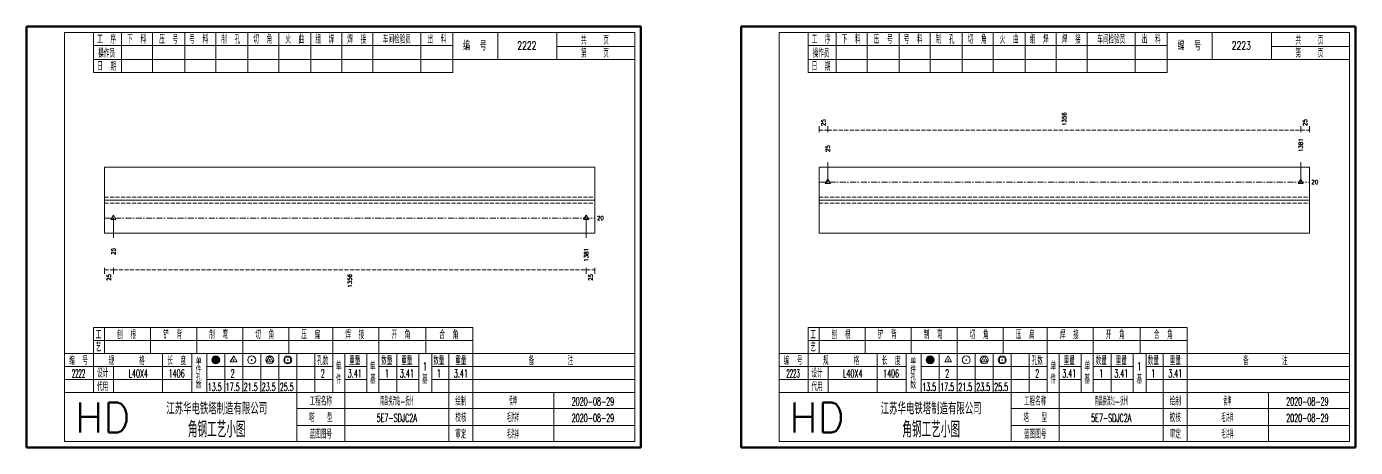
# Model space of a CAD drawing. Extents: x 0 to 5305, y 0 to 1513.
# Drawn here: x 1785 to 2449, y 782 to 992 of the extents above; entities that cross this region are included whole.
import ezdxf
from ezdxf.enums import TextEntityAlignment as Align

# ---------------------------------------------------------------- set-up
doc = ezdxf.new("R2010")
doc.units = 0
doc.header["$MEASUREMENT"] = 0
doc.linetypes.add('一点画线', pattern=[5.2, 3, -1, 0.2, -1])
doc.linetypes.add('虚线', pattern=[2.75, 2, -0.75])
doc.layers.get('0').update_dxf_attribs({"linetype": 'CONTINUOUS', "lineweight": 25})
doc.layers.add('1', color=7, linetype='CONTINUOUS', lineweight=25)
doc.layers.add('4', color=7, linetype='CONTINUOUS', lineweight=25)
doc.styles.get("Standard").update_dxf_attribs({"font": 'simplex.shx', "width": 0.7, "height": 3, "bigfont": 'gbhzfs.shx'})

msp = doc.modelspace()

# ---------------------------------------------------------------- linework, layer by layer
at = {"color": 8, "linetype": 'Continuous', "lineweight": 9}
for p, q in [((2181, 939.25), (2181, 942.25)), ((2185.36, 939.25), (2185.36, 942.25)), ((2185.36, 939.25), (2185.36, 942.25)), ((2421.64, 939.25), (2421.64, 942.25)), ((2421.64, 939.25), (2421.64, 942.25)), ((2426, 939.25), (2426, 942.25)), ((1824, 871.25), (1824, 868.25)), ((1828.36, 871.25), (1828.36, 868.25)), ((1828.36, 871.25), (1828.36, 868.25)), ((2064.64, 871.25), (2064.64, 868.25)), ((2064.64, 871.25), (2064.64, 868.25)), ((2069, 871.25), (2069, 868.25))]:
    msp.add_line(p, q, dxfattribs=at)
at = {"color": 8, "linetype": '虚线', "lineweight": 9}
for p, q in [((2181, 940.25), (2185.36, 940.25)), ((2185.36, 940.25), (2421.64, 940.25)), ((2421.64, 940.25), (2426, 940.25)), ((1824, 870.25), (1828.36, 870.25)), ((1828.36, 870.25), (2064.64, 870.25)), ((2064.64, 870.25), (2069, 870.25))]:
    msp.add_line(p, q, dxfattribs=at)
at = {"color": 7, "linetype": 'Continuous', "lineweight": 13}
for p, q in [((2185.36, 914.25), (2185.36, 924.25)), ((2421.64, 914.25), (2421.64, 924.25)), ((2185.36, 915.75), (2184.06, 913.5)), ((2184.06, 913.5), (2186.66, 913.5)), ((2185.21, 914.1), (2185.51, 914.4)), ((2185.51, 914.1), (2185.21, 914.4)), ((2186.66, 913.5), (2185.36, 915.75)), ((2421.64, 915.75), (2420.34, 913.5)), ((2420.34, 913.5), (2422.94, 913.5)), ((2421.49, 914.1), (2421.79, 914.4)), ((2421.79, 914.1), (2421.49, 914.4)), ((2422.94, 913.5), (2421.64, 915.75)), ((1828.36, 896.25), (1828.36, 886.25)), ((2064.64, 896.25), (2064.64, 886.25))]:
    msp.add_line(p, q, dxfattribs=at)
at = {"color": 7, "linetype": 'Continuous', "lineweight": 18}
for p, q in [((1824, 921.75), (1824, 888.75)), ((1824, 921.75), (2069, 921.75)), ((2069, 921.75), (2069, 888.75)), ((2181, 921.75), (2181, 888.75)), ((2181, 921.75), (2426, 921.75)), ((2426, 921.75), (2426, 888.75)), ((1824, 905.25), (2069, 905.25)), ((2181, 905.25), (2426, 905.25))]:
    msp.add_line(p, q, dxfattribs=at)
at = {"color": 3, "linetype": '一点画线', "lineweight": 13}
for p, q in [((2181, 914.25), (2426, 914.25)), ((1824, 896.25), (2069, 896.25))]:
    msp.add_line(p, q, dxfattribs=at)
at = {"color": 1, "linetype": '虚线', "lineweight": 18}
for p, q in [((1824, 906.75), (2069, 906.75)), ((1824, 903.75), (2069, 903.75)), ((2181, 906.75), (2426, 906.75)), ((2181, 903.75), (2426, 903.75))]:
    msp.add_line(p, q, dxfattribs=at)
at = {"layer": '1', "color": 7, "linetype": 'Continuous', "lineweight": 13}
for p, q in [((1828.36, 897.75), (1827.06, 895.5)), ((1828.21, 896.1), (1828.51, 896.4)), ((1828.51, 896.1), (1828.21, 896.4)), ((1829.66, 895.5), (1828.36, 897.75)), ((2064.64, 897.75), (2063.34, 895.5)), ((2064.49, 896.1), (2064.79, 896.4)), ((2064.79, 896.1), (2064.49, 896.4)), ((2065.94, 895.5), (2064.64, 897.75)), ((1827.06, 895.5), (1829.66, 895.5)), ((2063.34, 895.5), (2065.94, 895.5))]:
    msp.add_line(p, q, dxfattribs=at)
at = {"layer": '1', "color": 7, "linetype": 'Continuous', "lineweight": 18}
for p, q in [((1824, 888.75), (2069, 888.75)), ((2181, 888.75), (2426, 888.75))]:
    msp.add_line(p, q, dxfattribs=at)
at = {"layer": '4', "color": 1, "linetype": 'Continuous', "lineweight": 50}
for p, q in [((2092, 992), (1785, 992)), ((1785, 992), (1785, 781.5)), ((2092, 781.5), (2092, 992)), ((2449, 992), (2142, 992)), ((2142, 992), (2142, 781.5)), ((2449, 781.5), (2449, 992)), ((1785, 781.5), (2092, 781.5)), ((2142, 781.5), (2449, 781.5))]:
    msp.add_line(p, q, dxfattribs=at)
at = {"layer": '4', "color": 1, "linetype": 'Continuous', "lineweight": 18}
for p, q in [((2089, 989), (1804, 989)), ((1804, 989), (1804, 784.5)), ((1818.5, 989), (1818.5, 969)), ((1832.5, 989), (1832.5, 969)), ((1848, 989), (1848, 969)), ((1864, 989), (1864, 969)), ((1879.5, 989), (1879.5, 969)), ((1895.5, 989), (1895.5, 969)), ((1911, 989), (1911, 969)), ((1927, 989), (1927, 969)), ((1942.5, 989), (1942.5, 969)), ((1958, 989), (1958, 969)), ((1982, 989), (1982, 969)), ((1998, 989), (1998, 969)), ((2020.5, 989), (2020.5, 975.5)), ((2050, 989), (2050, 975.5)), ((2089, 784.5), (2089, 989)), ((2446, 989), (2161, 989)), ((2161, 989), (2161, 784.5)), ((2175.5, 989), (2175.5, 969)), ((2189.5, 989), (2189.5, 969)), ((2205, 989), (2205, 969)), ((2221, 989), (2221, 969)), ((2236.5, 989), (2236.5, 969)), ((2252.5, 989), (2252.5, 969)), ((2268, 989), (2268, 969)), ((2284, 989), (2284, 969)), ((2299.5, 989), (2299.5, 969)), ((2315, 989), (2315, 969)), ((2339, 989), (2339, 969)), ((2355, 989), (2355, 969)), ((2377.5, 989), (2377.5, 975.5)), ((2407, 989), (2407, 975.5)), ((2446, 784.5), (2446, 989)), ((1818.5, 982.5), (1998, 982.5)), ((2050, 982), (2089, 982)), ((2175.5, 982.5), (2355, 982.5)), ((2407, 982), (2446, 982)), ((1818.5, 975.5), (2089, 975.5)), ((2175.5, 975.5), (2446, 975.5)), ((1818.5, 969), (1998, 969)), ((2175.5, 969), (2355, 969)), ((1818.5, 841.5), (2008, 841.5)), ((1818.5, 841.5), (1818.5, 828.5)), ((1824, 841.5), (1824, 828.5)), ((1847, 841.5), (1847, 828.5)), ((1870, 841.5), (1870, 828.5)), ((1893, 841.5), (1893, 828.5)), ((1916, 841.5), (1916, 828.5)), ((1938, 841.5), (1938, 828.5)), ((1961, 841.5), (1961, 828.5)), ((1984.5, 841.5), (1984.5, 828.5)), ((2008, 841.5), (2008, 828.5)), ((2175.5, 841.5), (2365, 841.5)), ((2175.5, 841.5), (2175.5, 828.5)), ((2181, 841.5), (2181, 828.5)), ((2204, 841.5), (2204, 828.5)), ((2227, 841.5), (2227, 828.5)), ((2250, 841.5), (2250, 828.5)), ((2273, 841.5), (2273, 828.5)), ((2295, 841.5), (2295, 828.5)), ((2318, 841.5), (2318, 828.5)), ((2341.5, 841.5), (2341.5, 828.5)), ((2365, 841.5), (2365, 828.5)), ((1818.5, 835), (2008, 835)), ((2175.5, 835), (2365, 835)), ((1804, 828.5), (2089, 828.5)), ((1818.5, 828.5), (1818.5, 809)), ((1853, 828.5), (1853, 809)), ((1867.5, 828.5), (1867.5, 809)), ((1875, 828.5), (1875, 809)), ((1884, 828.5), (1884, 809)), ((1893, 828.5), (1893, 809)), ((1902, 828.5), (1902, 809)), ((1911, 828.5), (1911, 809)), ((1920, 828.5), (1920, 809)), ((1929, 828.5), (1929, 809)), ((1938, 828.5), (1938, 809)), ((1944, 828.5), (1944, 809)), ((1955, 828.5), (1955, 809)), ((1961, 828.5), (1961, 809)), ((1970, 828.5), (1970, 809)), ((1981, 828.5), (1981, 809)), ((1987.5, 828.5), (1987.5, 809)), ((1996, 828.5), (1996, 809)), ((2008, 828.5), (2008, 809)), ((2161, 828.5), (2446, 828.5)), ((2175.5, 828.5), (2175.5, 809)), ((2210, 828.5), (2210, 809)), ((2224.5, 828.5), (2224.5, 809)), ((2232, 828.5), (2232, 809)), ((2241, 828.5), (2241, 809)), ((2250, 828.5), (2250, 809)), ((2259, 828.5), (2259, 809)), ((2268, 828.5), (2268, 809)), ((2277, 828.5), (2277, 809)), ((2286, 828.5), (2286, 809)), ((2295, 828.5), (2295, 809)), ((2301, 828.5), (2301, 809)), ((2312, 828.5), (2312, 809)), ((2318, 828.5), (2318, 809)), ((2327, 828.5), (2327, 809)), ((2338, 828.5), (2338, 809)), ((2344.5, 828.5), (2344.5, 809)), ((2353, 828.5), (2353, 809)), ((2365, 828.5), (2365, 809)), ((1804, 822), (1867.5, 822)), ((1828.5, 822), (1828.5, 809)), ((1875, 822), (1938, 822)), ((1944, 822), (1955, 822)), ((1961, 822), (1981, 822)), ((1987.5, 822), (2089, 822)), ((2161, 822), (2224.5, 822)), ((2185.5, 822), (2185.5, 809)), ((2232, 822), (2295, 822)), ((2301, 822), (2312, 822)), ((2318, 822), (2338, 822)), ((2344.5, 822), (2446, 822)), ((1804, 815.5), (1867.5, 815.5)), ((1875, 815.5), (1938, 815.5)), ((1944, 815.5), (1955, 815.5)), ((1961, 815.5), (1981, 815.5)), ((1987.5, 815.5), (2089, 815.5)), ((2161, 815.5), (2224.5, 815.5)), ((2232, 815.5), (2295, 815.5)), ((2301, 815.5), (2312, 815.5)), ((2318, 815.5), (2338, 815.5)), ((2344.5, 815.5), (2446, 815.5)), ((1804, 809), (2089, 809)), ((1920, 809), (1920, 784.5)), ((1944, 809), (1944, 784.5)), ((1996, 809), (1996, 784.5)), ((2008, 809), (2008, 784.5)), ((2048.5, 809), (2048.5, 784.5)), ((2161, 809), (2446, 809)), ((2277, 809), (2277, 784.5)), ((2301, 809), (2301, 784.5)), ((2353, 809), (2353, 784.5)), ((2365, 809), (2365, 784.5)), ((2405.5, 809), (2405.5, 784.5)), ((1920, 801), (2089, 801)), ((2277, 801), (2446, 801)), ((1920, 792.5), (2089, 792.5)), ((2277, 792.5), (2446, 792.5)), ((1804, 784.5), (2089, 784.5)), ((2161, 784.5), (2446, 784.5))]:
    msp.add_line(p, q, dxfattribs=at)
at = {"layer": '4', "color": 7, "linetype": 'Continuous', "lineweight": 13}
for p, q in [((1888.5, 827.25), (1886.77, 824.25)), ((1886.77, 824.25), (1890.23, 824.25)), ((1888.3, 825.05), (1888.7, 825.45)), ((1888.7, 825.05), (1888.3, 825.45)), ((1890.23, 824.25), (1888.5, 827.25)), ((1897.3, 825.05), (1897.7, 825.45)), ((1897.7, 825.05), (1897.3, 825.45)), ((1906.5, 827.25), (1904.77, 824.25)), ((1904.77, 824.25), (1908.23, 824.25)), ((1906.3, 825.05), (1906.7, 825.45)), ((1906.7, 825.05), (1906.3, 825.45)), ((1908.23, 824.25), (1906.5, 827.25)), ((1914.09, 823.84), (1914.09, 826.66)), ((1914.09, 826.66), (1916.91, 826.66)), ((1916.91, 823.84), (1914.09, 823.84)), ((1915.3, 825.05), (1915.7, 825.45)), ((1915.7, 825.05), (1915.3, 825.45)), ((1916.91, 826.66), (1916.91, 823.84)), ((2245.5, 827.25), (2243.77, 824.25)), ((2243.77, 824.25), (2247.23, 824.25)), ((2245.3, 825.05), (2245.7, 825.45)), ((2245.7, 825.05), (2245.3, 825.45)), ((2247.23, 824.25), (2245.5, 827.25)), ((2254.3, 825.05), (2254.7, 825.45)), ((2254.7, 825.05), (2254.3, 825.45)), ((2263.5, 827.25), (2261.77, 824.25)), ((2261.77, 824.25), (2265.23, 824.25)), ((2263.3, 825.05), (2263.7, 825.45)), ((2263.7, 825.05), (2263.3, 825.45)), ((2265.23, 824.25), (2263.5, 827.25)), ((2271.09, 823.84), (2271.09, 826.66)), ((2271.09, 826.66), (2273.91, 826.66)), ((2273.91, 823.84), (2271.09, 823.84)), ((2272.3, 825.05), (2272.7, 825.45)), ((2272.7, 825.05), (2272.3, 825.45)), ((2273.91, 826.66), (2273.91, 823.84))]:
    msp.add_line(p, q, dxfattribs=at)
for centre, radius in [((1879.5, 825.25), 2), ((1879.5, 825.25), 1.8), ((1879.5, 825.25), 1.6), ((1879.5, 825.25), 1.4), ((1879.5, 825.25), 1.2), ((1879.5, 825.25), 1), ((1879.5, 825.25), 0.8), ((1879.5, 825.25), 0.6), ((1879.5, 825.25), 0.4), ((1879.5, 825.25), 0.2), ((1897.5, 825.25), 2), ((1906.5, 825.25), 2), ((1915.5, 825.25), 2), ((2236.5, 825.25), 2), ((2236.5, 825.25), 1.8), ((2236.5, 825.25), 1.6), ((2236.5, 825.25), 1.4), ((2236.5, 825.25), 1.2), ((2236.5, 825.25), 1), ((2236.5, 825.25), 0.8), ((2236.5, 825.25), 0.6), ((2236.5, 825.25), 0.4), ((2236.5, 825.25), 0.2), ((2254.5, 825.25), 2), ((2263.5, 825.25), 2), ((2272.5, 825.25), 2)]:
    msp.add_circle(centre, radius, dxfattribs=at)

# ---------------------------------------------------------------- texts
at = {"color": 8, "linetype": 'Continuous', "lineweight": 9}
for s, p in [('25', (2183.18, 942.25)), ('1356', (2303.5, 942.25)), ('25', (2423.82, 942.25))]:
    msp.add_text(s, height=2, rotation=90, dxfattribs=at).set_placement(p, align=Align.MIDDLE_LEFT)
at = {"color": 7, "linetype": 'Continuous', "lineweight": 13}
for s, p in [('25', (2185.36, 929.25)), ('1381', (2421.64, 929.25))]:
    msp.add_text(s, height=2, rotation=90, dxfattribs=at).set_placement(p, align=Align.MIDDLE_LEFT)
for p in [(2427, 914.25), (2070, 896.25)]:
    msp.add_text('20', height=2, dxfattribs=at).set_placement(p, align=Align.MIDDLE_LEFT)
at = {"color": 8, "linetype": 'Continuous', "lineweight": 9}
for s, p in [('25', (1826.18, 868.25)), ('1356', (1946.5, 868.25)), ('25', (2066.82, 868.25))]:
    msp.add_text(s, height=2, rotation=90, dxfattribs=at).set_placement(p, align=Align.MIDDLE_RIGHT)
at = {"layer": '1', "color": 7, "linetype": 'Continuous', "lineweight": 13}
for s, p in [('25', (1828.36, 881.25)), ('1381', (2064.64, 881.25))]:
    msp.add_text(s, height=2, rotation=90, dxfattribs=at).set_placement(p, align=Align.MIDDLE_RIGHT)
at = {"layer": '4', "color": 1, "linetype": 'Continuous', "lineweight": 13}
for s, height, width, p in [('工  序', 4, 0.7, (1825, 985.5)), ('下  料', 4, 0.7, (1840, 985.5)), ('压  号', 4, 0.7, (1856, 985.5)), ('号  料', 4, 0.7, (1871, 985.5)), ('制  孔', 4, 0.7, (1887, 985.5)), ('切  角', 4, 0.7, (1903, 985.5)), ('火  曲', 4, 0.7, (1919, 985.5)), ('组  焊', 4, 0.7, (1934, 985.5)), ('焊  接', 4, 0.7, (1950, 985.5)), ('车间检验员', 4, 0.7, (1970, 985.5)), ('出  料', 4, 0.7, (1990, 985.5)), ('编  号', 5, 0.7, (2009, 982.5)), ('2222', 4, 0.7, (2035, 982.5)), ('共    页', 4, 0.7, (2069, 985)), ('工  序', 4, 0.7, (2182, 985.5)), ('下  料', 4, 0.7, (2197, 985.5)), ('压  号', 4, 0.7, (2213, 985.5)), ('号  料', 4, 0.7, (2228, 985.5)), ('制  孔', 4, 0.7, (2244, 985.5)), ('切  角', 4, 0.7, (2260, 985.5)), ('火  曲', 4, 0.7, (2276, 985.5)), ('组  焊', 4, 0.7, (2291, 985.5)), ('焊  接', 4, 0.7, (2307, 985.5)), ('车间检验员', 4, 0.7, (2327, 985.5)), ('出  料', 4, 0.7, (2347, 985.5)), ('编  号', 5, 0.7, (2366, 982.5)), ('2223', 4, 0.7, (2392, 982.5)), ('共    页', 4, 0.7, (2426, 985)), ('操作员', 4, 0.7, (1825, 978.5)), ('第    页', 4, 0.7, (2069, 978.5)), ('操作员', 4, 0.7, (2182, 978.5)), ('第    页', 4, 0.7, (2426, 978.5)), ('日  期', 4, 0.7, (1825, 972)), ('日  期', 4, 0.7, (2182, 972)), ('工', 4, 0.7, (1821, 837.75)), ('刨  根', 4, 0.7, (1835, 837.75)), ('铲  背', 4, 0.7, (1858, 837.75)), ('制  弯', 4, 0.7, (1881, 837.75)), ('切  角', 4, 0.7, (1904, 837.75)), ('压  扁', 4, 0.7, (1927, 837.75)), ('焊  接', 4, 0.7, (1949, 837.75)), ('开  角', 4, 0.7, (1972, 837.75)), ('合  角', 4, 0.7, (1996, 837.75)), ('工', 4, 0.7, (2178, 837.75)), ('刨  根', 4, 0.7, (2192, 837.75)), ('铲  背', 4, 0.7, (2215, 837.75)), ('制  弯', 4, 0.7, (2238, 837.75)), ('切  角', 4, 0.7, (2261, 837.75)), ('压  扁', 4, 0.7, (2284, 837.75)), ('焊  接', 4, 0.7, (2306, 837.75)), ('开  角', 4, 0.7, (2329, 837.75)), ('合  角', 4, 0.7, (2353, 837.75)), ('艺', 4, 0.7, (1821, 831.5)), ('艺', 4, 0.7, (2178, 831.5)), ('编  号', 4, 0.7, (1811, 824.75)), ('规      格', 4, 0.7, (1835, 824.75)), ('长  度', 4, 0.7, (1860, 824.75)), ('孔数', 4, 0.7, (1933, 824.75)), ('单', 4, 0.7, (1941, 822)), ('重量', 4, 0.7, (1949, 824.75)), ('单', 4, 0.7, (1958, 822)), ('数量', 4, 0.7, (1965, 824.75)), ('重量', 4, 0.7, (1975, 824.75)), ('1', 4, 0.5, (1984, 822)), ('数量', 4, 0.7, (1991, 824.75)), ('重量', 4, 0.7, (2002, 824.75)), ('备        注', 4, 0.7, (2047, 824.75)), ('编  号', 4, 0.7, (2168, 824.75)), ('规      格', 4, 0.7, (2192, 824.75)), ('长  度', 4, 0.7, (2217, 824.75)), ('孔数', 4, 0.7, (2290, 824.75)), ('单', 4, 0.7, (2298, 822)), ('重量', 4, 0.7, (2306, 824.75)), ('单', 4, 0.7, (2315, 822)), ('数量', 4, 0.7, (2322, 824.75)), ('重量', 4, 0.7, (2332, 824.75)), ('1', 4, 0.5, (2341, 822)), ('数量', 4, 0.7, (2348, 824.75)), ('重量', 4, 0.7, (2359, 824.75)), ('备        注', 4, 0.7, (2404, 824.75)), ('2222', 4, 0.4, (1811, 818.5)), ('设计', 4, 0.7, (1823, 818.5)), (' L40X4', 4, 0.5, (1840, 818.5)), ('1406', 4, 0.5, (1860, 818.5)), ('2', 4, 0.5, (1888, 818.5)), ('2', 4, 0.5, (1933, 818.5)), ('件', 4, 0.7, (1941, 815.5)), ('3.41', 4, 0.5, (1949, 818.5)), ('基', 4, 0.7, (1958, 815.5)), ('1', 4, 0.5, (1965, 818.5)), ('3.41', 4, 0.5, (1975, 818.5)), ('基', 4, 0.7, (1984, 815.5)), ('1', 4, 0.7, (1991, 818.5)), ('3.41', 4, 0.5, (2002, 818.5)), ('2223', 4, 0.4, (2168, 818.5)), ('设计', 4, 0.7, (2180, 818.5)), (' L40X4', 4, 0.5, (2197, 818.5)), ('1406', 4, 0.5, (2217, 818.5)), ('2', 4, 0.5, (2245, 818.5)), ('2', 4, 0.5, (2290, 818.5)), ('件', 4, 0.7, (2298, 815.5)), ('3.41', 4, 0.5, (2306, 818.5)), ('基', 4, 0.7, (2315, 815.5)), ('1', 4, 0.5, (2322, 818.5)), ('3.41', 4, 0.5, (2332, 818.5)), ('基', 4, 0.7, (2341, 815.5)), ('1', 4, 0.7, (2348, 818.5)), ('3.41', 4, 0.5, (2359, 818.5)), ('代用', 4, 0.7, (1823, 811.75)), ('13.5', 4, 0.5, (1879, 811.75)), ('17.5', 4, 0.5, (1888, 811.75)), ('21.5', 4, 0.5, (1897, 811.75)), ('23.5', 4, 0.5, (1906, 811.75)), ('25.5', 4, 0.5, (1915, 811.75)), ('代用', 4, 0.7, (2180, 811.75)), ('13.5', 4, 0.5, (2236, 811.75)), ('17.5', 4, 0.5, (2245, 811.75)), ('21.5', 4, 0.5, (2254, 811.75)), ('23.5', 4, 0.5, (2263, 811.75)), ('25.5', 4, 0.5, (2272, 811.75)), ('江苏华电铁塔制造有限公司', 6, 0.7, (1880, 801)), ('工程名称', 4, 0.7, (1932, 804.5)), ('南昌换流站-抚州', 4, 0.5, (1970, 804.5)), ('绘制', 4, 0.7, (2002, 804.5)), ('侯坤', 4, 0.5, (2028, 804.5)), ('2020-08-29', 4, 0.5, (2068, 804.5)), ('江苏华电铁塔制造有限公司', 6, 0.7, (2237, 801)), ('工程名称', 4, 0.7, (2289, 804.5)), ('南昌换流站-抚州', 4, 0.5, (2327, 804.5)), ('绘制', 4, 0.7, (2359, 804.5)), ('侯坤', 4, 0.5, (2385, 804.5)), ('2020-08-29', 4, 0.5, (2425, 804.5)), ('塔   型', 4, 0.7, (1932, 796.25)), ('5E7-SDJC2A', 4, 0.5, (1970, 796.25)), ('校核', 4, 0.7, (2002, 796.25)), ('毛洪祥', 4, 0.5, (2028, 796.25)), ('2020-08-29', 4, 0.5, (2068, 796.25)), ('塔   型', 4, 0.7, (2289, 796.25)), ('5E7-SDJC2A', 4, 0.5, (2327, 796.25)), ('校核', 4, 0.7, (2359, 796.25)), ('毛洪祥', 4, 0.5, (2385, 796.25)), ('2020-08-29', 4, 0.5, (2425, 796.25)), ('角钢工艺小图', 8, 0.8, (1880, 790.5)), ('蓝图图号', 4, 0.7, (1932, 788)), ('审定', 4, 0.7, (2002, 788)), ('毛洪祥', 4, 0.5, (2028, 788)), ('角钢工艺小图', 8, 0.8, (2237, 790.5)), ('蓝图图号', 4, 0.7, (2289, 788)), ('审定', 4, 0.7, (2359, 788)), ('毛洪祥', 4, 0.5, (2385, 788))]:
    msp.add_text(s, height=height, dxfattribs=dict(at, width=width)).set_placement(p, align=Align.MIDDLE_CENTER)
for s, height, p in [('单', 3, (1871, 824.5)), ('单', 3, (2228, 824.5)), ('件', 3, (1871, 820.5)), ('孔', 3, (1871, 816.5)), ('件', 3, (2228, 820.5)), ('孔', 3, (2228, 816.5)), ('数', 3, (1871, 812.5)), ('数', 3, (2228, 812.5)), ('HD', 15, (1823, 796.5)), ('HD', 15, (2180, 796.5))]:
    msp.add_text(s, height=height, dxfattribs=at).set_placement(p, align=Align.MIDDLE_CENTER)

doc.saveas('drawing.dxf')
